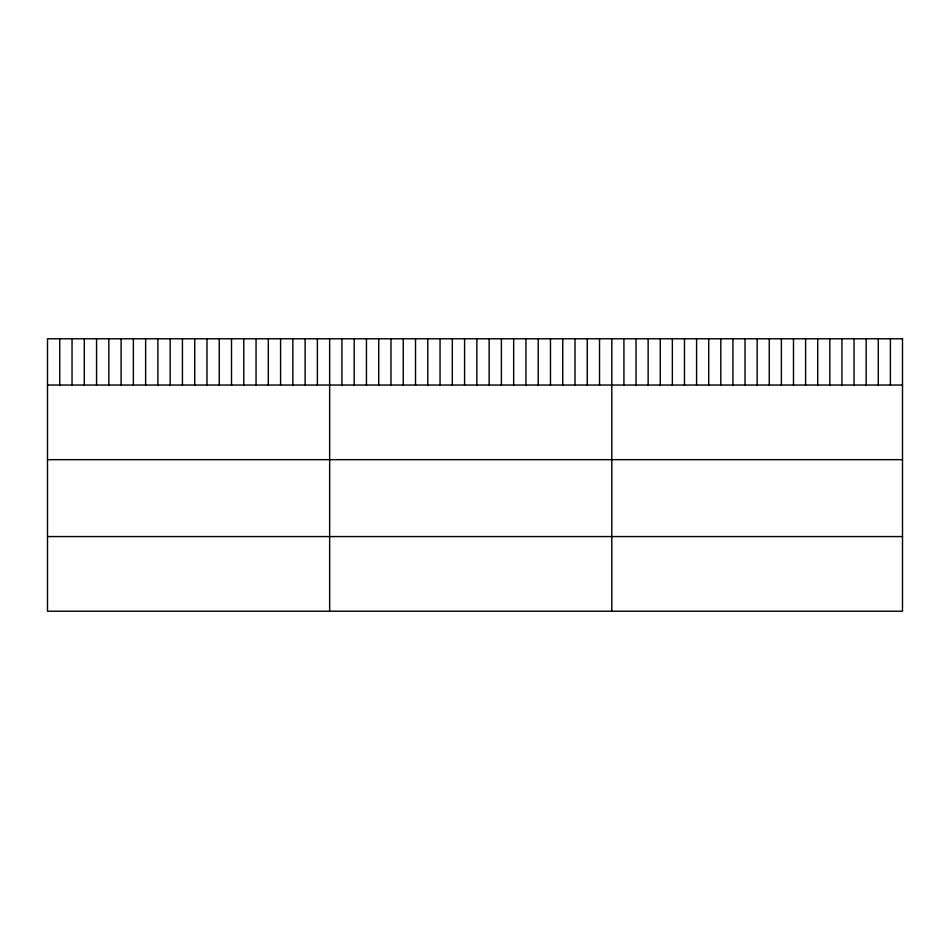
<?xml version="1.0" encoding="UTF-8"?>
<svg xmlns="http://www.w3.org/2000/svg" width="950" height="950" viewBox="0 0 950 950"><rect width="100%" height="100%" fill="white"/><g stroke="black" fill="none" stroke-linecap="round" stroke-linejoin="round"><path stroke-width="1.43" d="M47.5 385.035L902.5 385.035M47.5 459.669L902.5 459.669M47.5 536.572L902.5 536.572M890.387 338.782L890.387 385.035M878.275 338.782L878.275 385.035M866.163 338.782L866.163 385.035M854.05 338.782L854.05 385.035M841.938 338.782L841.938 385.035M829.825 338.782L829.825 385.035M817.712 338.782L817.712 385.035M805.6 338.782L805.6 385.035M793.488 338.782L793.488 385.035M781.375 338.782L781.375 385.035M769.262 338.782L769.262 385.035M757.15 338.782L757.15 385.035M745.038 338.782L745.038 385.035M732.925 338.782L732.925 385.035M720.812 338.782L720.812 385.035M708.7 338.782L708.7 385.035M696.587 338.782L696.587 385.035M684.475 338.782L684.475 385.035M672.363 338.782L672.363 385.035M660.25 338.782L660.25 385.035M648.137 338.782L648.137 385.035M636.025 338.782L636.025 385.035M623.913 338.782L623.913 385.035M611.8 338.782L611.8 611.218M599.533 338.782L599.533 385.035M587.266 338.782L587.266 385.035M574.999 338.782L574.999 385.035M562.732 338.782L562.732 385.035M550.466 338.782L550.466 385.035M538.199 338.782L538.199 385.035M525.932 338.782L525.932 385.035M513.665 338.782L513.665 385.035M501.398 338.782L501.398 385.035M489.131 338.782L489.131 385.035M476.864 338.782L476.864 385.035M464.586 338.782L464.586 385.035M452.319 338.782L452.319 385.035M440.052 338.782L440.052 385.035M427.785 338.782L427.785 385.035M415.518 338.782L415.518 385.035M403.251 338.782L403.251 385.035M390.984 338.782L390.984 385.035M378.718 338.782L378.718 385.035M366.451 338.782L366.451 385.035M354.184 338.782L354.184 385.035M341.917 338.782L341.917 385.035M329.65 338.782L329.65 611.218M317.383 338.782L317.383 385.035M305.116 338.782L305.116 385.035M292.849 338.782L292.849 385.035M280.582 338.782L280.582 385.035M268.316 338.782L268.316 385.035M256.049 338.782L256.049 385.035M243.782 338.782L243.782 385.035M231.515 338.782L231.515 385.035M219.248 338.782L219.248 385.035M206.981 338.782L206.981 385.035M194.714 338.782L194.714 385.035M182.436 338.782L182.436 385.035M170.169 338.782L170.169 385.035M157.902 338.782L157.902 385.035M145.635 338.782L145.635 385.035M133.368 338.782L133.368 385.035M121.101 338.782L121.101 385.035M108.834 338.782L108.834 385.035M96.567 338.782L96.567 385.035M84.301 338.782L84.301 385.035M72.034 338.782L72.034 385.035M59.767 338.782L59.767 385.035M902.5 338.782L47.5 338.782L47.5 611.218L902.5 611.218L902.5 338.782"/></g></svg>
